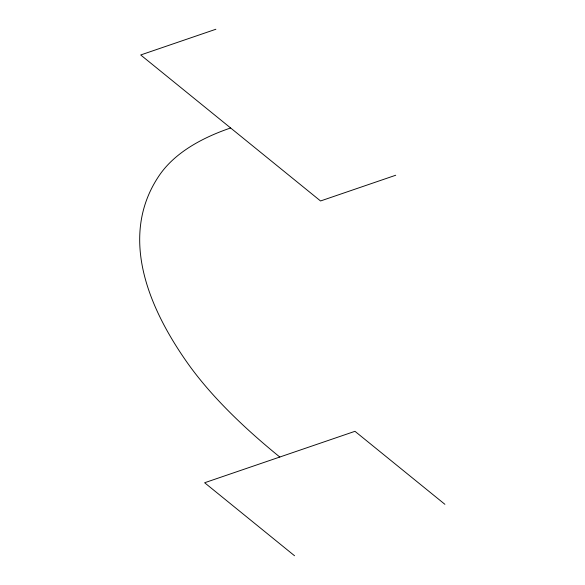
<?xml version="1.0" encoding="UTF-8"?>
<svg xmlns="http://www.w3.org/2000/svg" width="585" height="585" viewBox="0 0 585 585"><rect width="100%" height="100%" fill="white"/><g stroke="black" fill="none" stroke-linecap="round" stroke-linejoin="round"><path stroke-width="0.88" d="M215.872 29.25L140.7 54.968L320.551 200.969L395.723 175.244M444.9 504.307L354.971 431.313L204.626 482.749L294.548 555.75M230.622 127.969A809.647 242.117 18.6 0 0 159.186 175.573A1223.155 365.771 18.6 0 0 187.105 362.429A809.647 242.117 18.6 0 0 279.798 457.031"/></g></svg>
